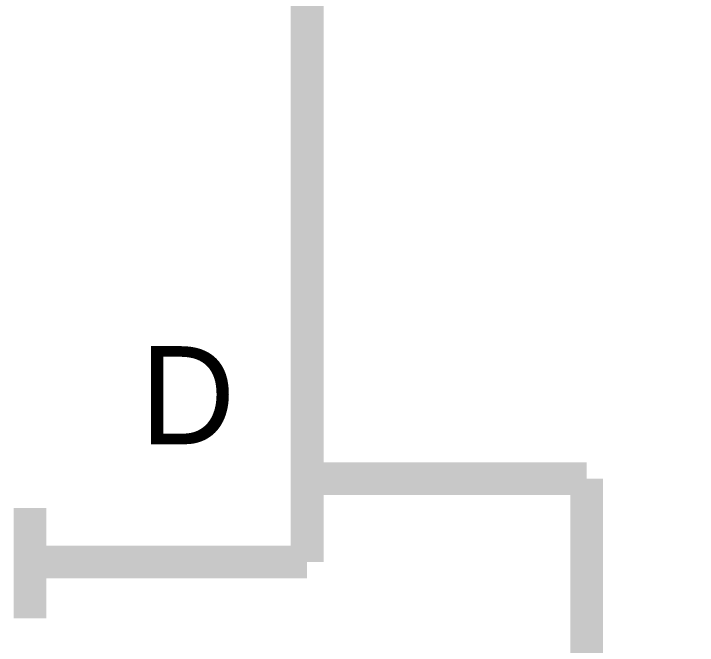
# Model space of a CAD drawing. Header units: inches. Extents: x 0 to 22.3, y 0 to 15.7.
# Drawn here: x 20.3942 to 20.6407, y 13.7393 to 13.967 of the extents above; entities that cross this region are included whole.
import ezdxf

# ---------------------------------------------------------------- set-up
doc = ezdxf.new("R2010")
doc.units = ezdxf.units.IN
doc.header["$MEASUREMENT"] = 0
doc.layers.add('Sheet', color=255, linetype='Continuous')

msp = doc.modelspace()

# ---------------------------------------------------------------- linework, layer by layer
at = {"layer": 'Sheet'}
for points in [[(20.50002, 13.89927, 0.0118, 0.0118, 0), (20.50002, 13.99917, 0.0118, 0.0118, 0), (21.0004, 13.99917, 0.0118, 0.0118, 0)], [(20.50002, 13.79938, 0.0118, 0.0118, 0), (20.50002, 13.89927, 0.0118, 0.0118, 0)], [(20.50002, 13.76932, 0.0118, 0.0118, 0), (20.50002, 13.79938, 0.0118, 0.0118, 0)], [(20.50002, 13.79938, 0.0118, 0.0118, 0), (20.6008, 13.79938, 0.0118, 0.0118, 0)], [(20.6008, 13.79938, 0.0118, 0.0118, 0), (20.6008, 13.71894, 0.0118, 0.0118, 0)], [(20.40011, 13.78877, 0.0118, 0.0118, 0), (20.40011, 13.74899, 0.0118, 0.0118, 0)], [(20.50002, 13.76932, 0.0118, 0.0118, 0), (20.40011, 13.76932, 0.0118, 0.0118, 0)]]:
    msp.add_lwpolyline(points, format="xyseb", dxfattribs=at)

# ---------------------------------------------------------------- texts
msp.add_text('D', height=0.03536, dxfattribs=at).set_placement((20.4399, 13.81176))

doc.saveas('drawing.dxf')
